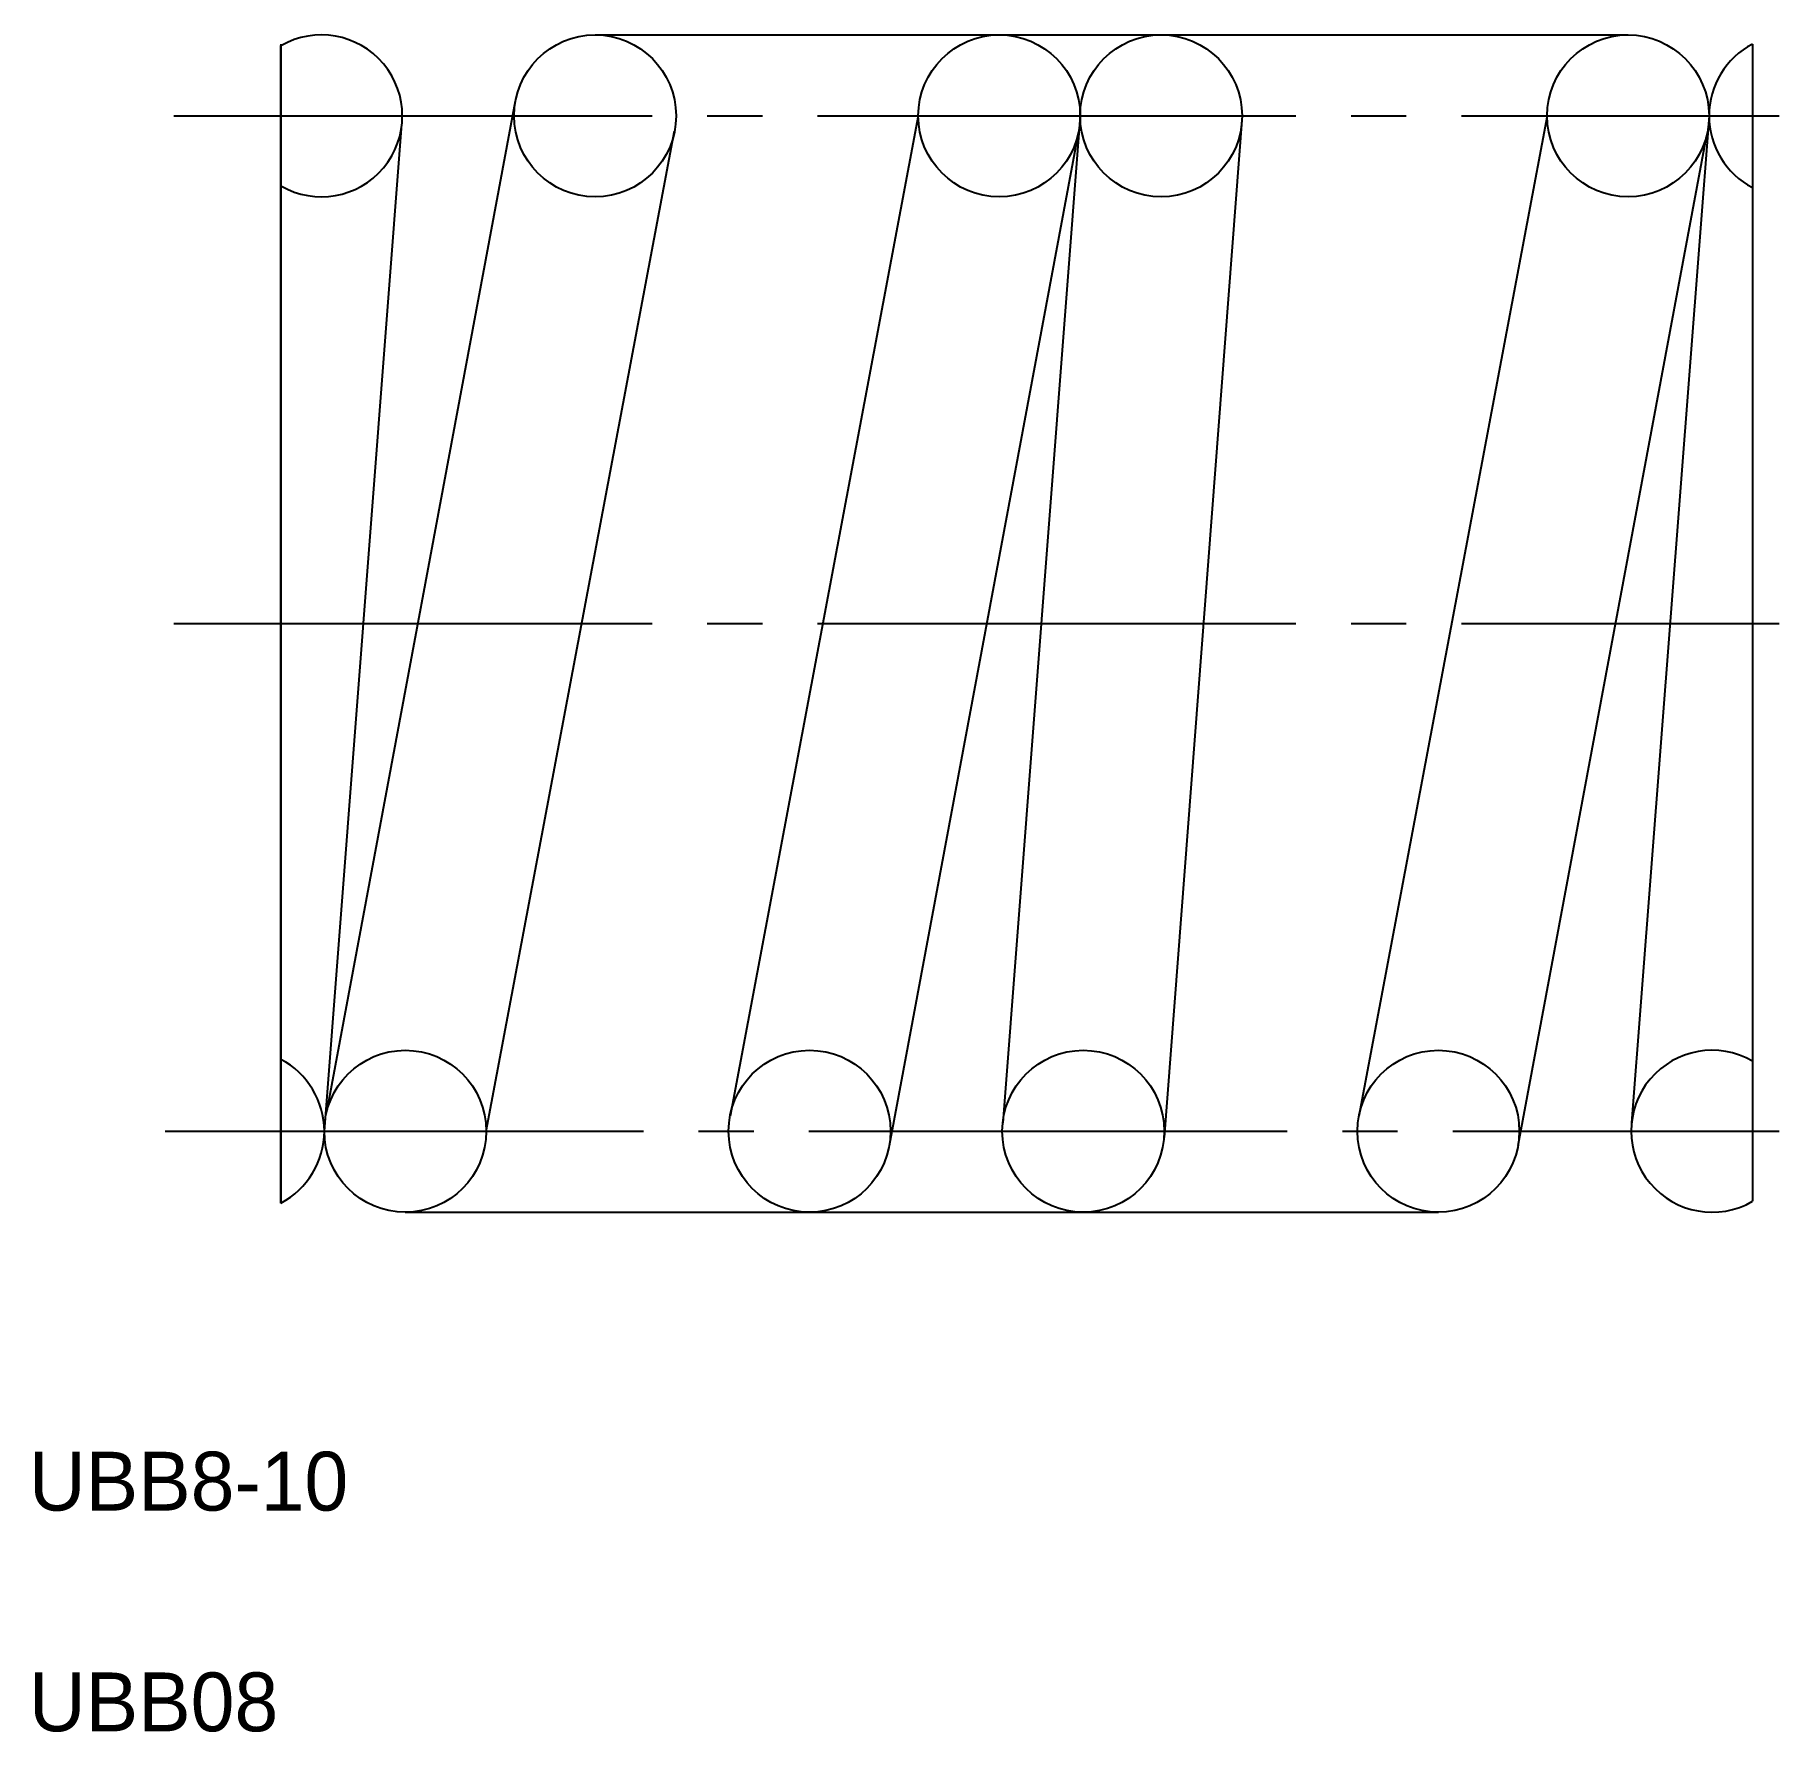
# Model space of a CAD drawing. Extents: x 5.6 to 17.4, y 4.3 to 15.8.
import ezdxf

# ---------------------------------------------------------------- set-up
doc = ezdxf.new("R2010")
doc.units = 0
doc.header["$LTSCALE"] = 0.25
doc.linetypes.add('CENTER', pattern=[17.5, 13, -1.5, 1.5, -1.5])
doc.linetypes.add('PHANTOM', pattern=[63.5, 31.75, -6.35, 6.35, -6.35, 6.35, -6.35])
doc.layers.get('0').update_dxf_attribs({"linetype": 'CONTINUOUS'})
doc.layers.add('CENTER', color=1, linetype='CENTER')

msp = doc.modelspace()

# ---------------------------------------------------------------- linework, layer by layer
at = {"color": 3, "linetype": 'PHANTOM'}
for p, q in [((9.381, 15.813), (16.4, 15.813)), ((11.577, 15.263), (10.298, 8.465)), ((12.677, 15.263), (12.151, 8.419)), ((13.777, 15.263), (13.247, 8.321)), ((12.659, 15.121), (11.379, 8.263)), ((8.091, 7.813), (15.111, 7.813))]:
    msp.add_line(p, q, dxfattribs=at)
at = {"color": 7, "linetype": 'CONTINUOUS'}
for p, q in [((7.246, 15.751), (7.246, 7.887)), ((7.246, 7.875), (7.246, 15.74)), ((17.246, 15.751), (17.246, 7.887)), ((7.56, 8.505), (8.84, 15.364)), ((7.541, 8.363), (8.068, 15.207)), ((15.85, 15.263), (14.57, 8.465)), ((16.95, 15.263), (16.423, 8.419)), ((8.641, 8.363), (9.921, 15.161)), ((16.931, 15.121), (15.651, 8.263))]:
    msp.add_line(p, q, dxfattribs=at)
for centre in [(9.381, 15.263), (16.4, 15.263), (8.091, 8.363), (15.111, 8.363)]:
    msp.add_circle(centre, 0.55, dxfattribs=at)
at = {"color": 3, "linetype": 'PHANTOM'}
for centre in [(12.127, 15.263), (13.227, 15.263), (10.838, 8.363), (12.698, 8.363)]:
    msp.add_circle(centre, 0.55, dxfattribs=at)
at = {"color": 7, "linetype": 'CONTINUOUS'}
for centre, start, end in [((7.521, 15.263), 240, 120), ((17.5, 15.263), 117.5238, 242.4762), ((16.971, 8.363), 60, 300), ((6.991, 8.363), 297.5238, 62.4762)]:
    msp.add_arc(centre, 0.55, start, end, dxfattribs=at)
at = {"layer": 'CENTER', "color": 1, "linetype": 'CENTER'}
for p, q in [((6.518, 15.263), (17.426, 15.263)), ((6.518, 11.813), (17.426, 11.813)), ((6.459, 8.363), (17.426, 8.363))]:
    msp.add_line(p, q, dxfattribs=at)

# ---------------------------------------------------------------- texts
for s, p in [('UBB8-10', (5.533, 5.785)), ('UBB08', (5.533, 4.285))]:
    msp.add_text(s, height=0.4).set_placement(p)

doc.saveas('drawing.dxf')
